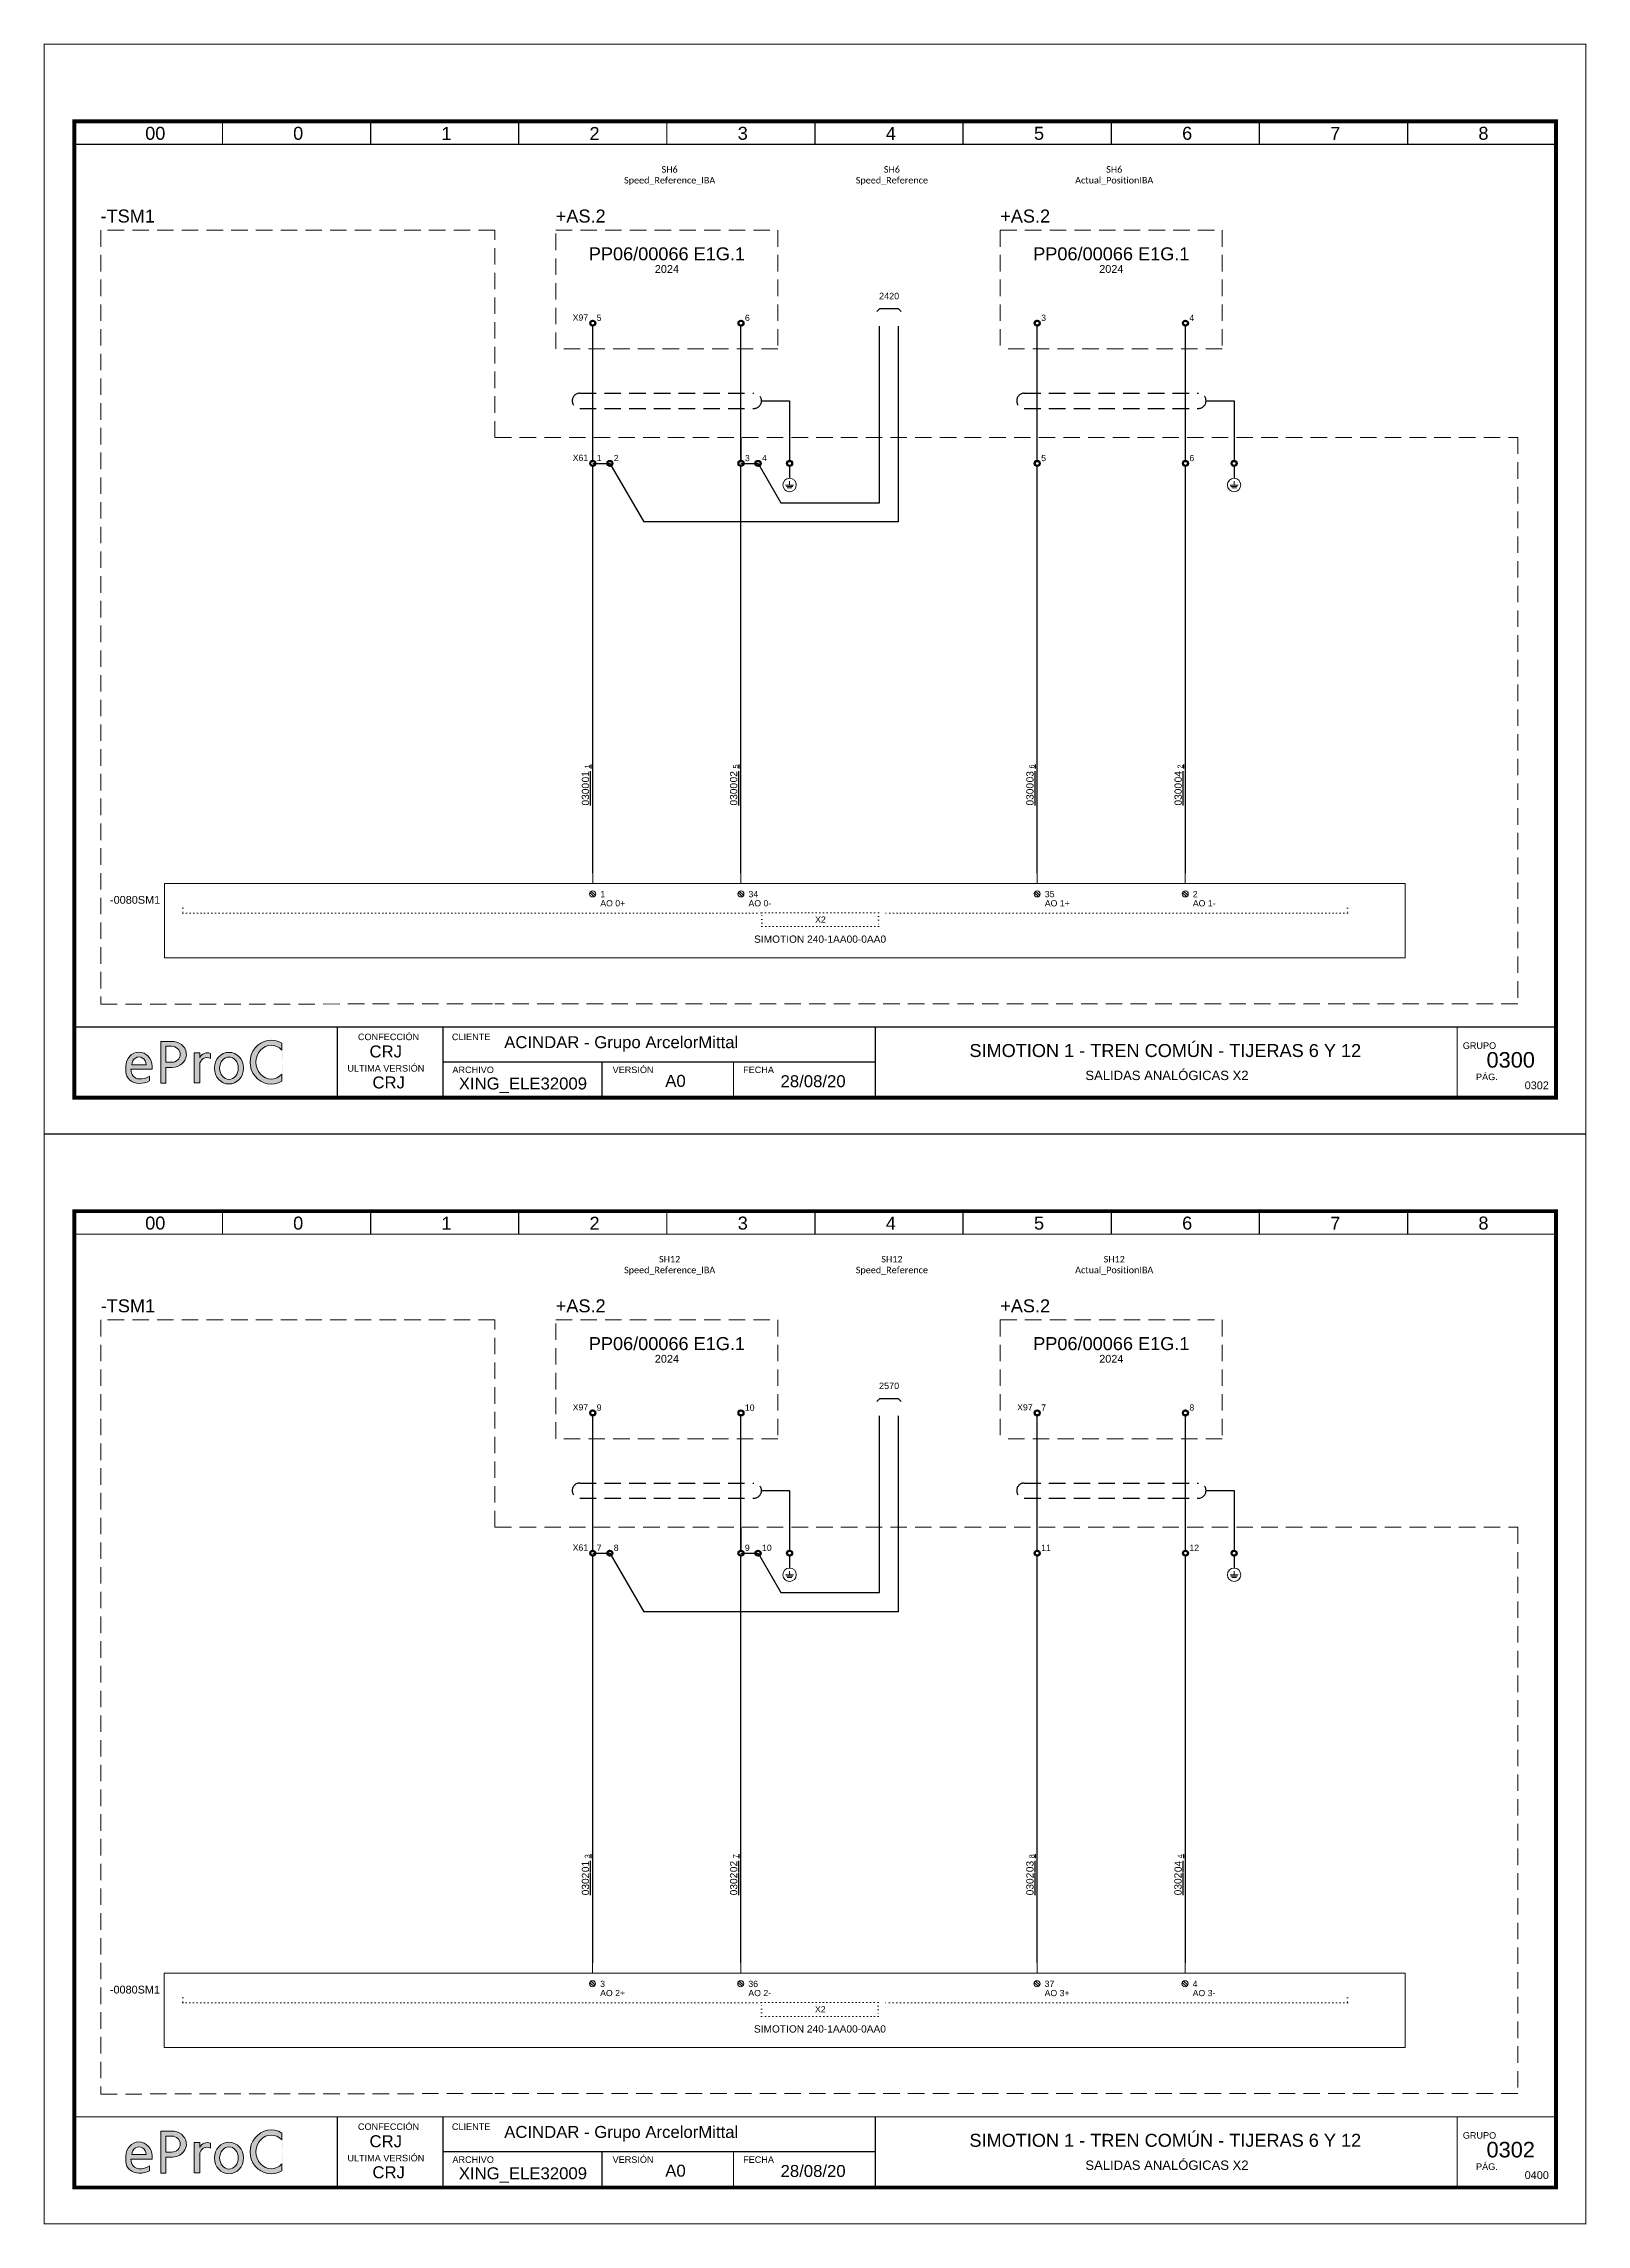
# Model space of a CAD drawing. Header units: millimetres. Extents: x 0 to 14510, y -7775 to 297.
# Drawn here: x 389.8 to 687, y -4218.9 to -3798.7 of the extents above; entities that cross this region are included whole.
import ezdxf
from ezdxf.enums import TextEntityAlignment as Align

# ---------------------------------------------------------------- set-up
doc = ezdxf.new("R2010")
doc.units = ezdxf.units.MM
doc.linetypes.add('ACAD_ISO07W100', pattern=[3, 0, -3])
doc.linetypes.add('HIDDEN2', pattern=[4.762499999999999, 3.175, -1.5875])
for name, color, linetype, lineweight in [('Cables eProC', 81, 'Continuous', 25), ('eProC - L2', 41, 'Continuous', 20), ('Referencias eProC', 61, 'Continuous', 25), ('Rótulo eProC', 222, 'Continuous', 25), ('Textos eProC', 41, 'Continuous', 25)]:
    doc.layers.add(name, color=color, linetype=linetype, lineweight=lineweight)
doc.layers.add('TEXTOS', color=150, linetype='Continuous')
doc.styles.get("Standard").update_dxf_attribs({"font": 'arial.ttf'})

# ---------------------------------------------------------------- blocks, each defined once
blk = doc.blocks.new('eProC - Rótulo')
at = {"layer": 'eProC - L2', "lineweight": 0}
h = blk.add_hatch(color=256, dxfattribs=at)
h.dxf.hatch_style = 1
edge = h.paths.add_edge_path()
edge.add_ellipse((18.25213672028826, -196.9261742999511), major_axis=(0, 2.69398394157768), ratio=0.9394639537380453, start_angle=270, end_angle=450)
edge.add_line((15.721235915227, -196.9261742999488), (15.721235915227, -198.0262406689194))
edge.add_ellipse((18.25213672028826, -198.0262406689176), major_axis=(-2.530900805061371, 0), ratio=0.8765219452336325, start_angle=0, end_angle=90.00000003045925)
edge.add_arc((18.27335383050047, -195.5607843947532), 4.683894425901206, 269.7404606443341, 295.7776069626162)
edge.add_line((20.31028205640587, -199.7785788889764), (20.29822599010674, -198.8274645321544))
edge.add_arc((18.53107238730183, -196.3659306924278), 3.030178328089625, 264.718299702173, 305.6748497988437, ccw=False)
edge.add_ellipse((18.25213672028826, -197.5293953656246), major_axis=(0, -1.853847971147125), ratio=0.8438195784126398, start_angle=270, end_angle=360, ccw=False)
edge.add_line((16.68782350683375, -197.5293953656246), (20.78303752534953, -197.5293953656246))
edge.add_line((20.78303752534953, -197.5293953656246), (20.78303752534964, -196.9261742999511))
edge = h.paths.add_edge_path(flags=16)
edge.add_line((19.61407906036493, -196.6747056132363), (16.8901943802116, -196.6747056132363))
edge.add_ellipse((18.25213672028826, -196.6524970348587), major_axis=(0, 1.493762606582783), ratio=0.9118536529786326, start_angle=269.14812120263406, end_angle=450.85187879736594, ccw=False)
edge = h.paths.add_edge_path()
edge.add_ellipse((24.53606879678694, -194.6480166949741), major_axis=(2.859551306712874, 0), ratio=0.8879042817777737, start_angle=271.7431843167558, end_angle=440.0131197538371)
edge.add_line((25.03197981647497, -192.1474811884746), (22.43893209419025, -192.1474811884746))
edge.add_line((22.43893209419025, -192.1474811884746), (22.43893209419025, -197.188480772912))
edge.add_line((22.43893209419025, -197.188480772912), (22.43893209419025, -200.2321034925712))
edge.add_line((22.43893209419025, -200.2321034925712), (23.45480529619465, -200.2321034925712))
edge.add_line((23.45480529619465, -200.2321034925712), (23.45480529619465, -197.1858495332467))
edge.add_line((23.45480529619465, -197.1858495332467), (24.62305523908697, -197.1858495332467))
edge = h.paths.add_edge_path(flags=16)
edge.add_line((23.45480529619465, -196.1897923405218), (23.45480529619465, -193.1062410494224))
edge.add_line((23.45480529619465, -193.1062410494224), (24.53606879676522, -193.1062410494224))
edge.add_ellipse((24.53606879678694, -194.6480166949741), major_axis=(1.681458667494562, 0), ratio=0.9169274721736568, start_angle=270, end_angle=450, ccw=False)
edge.add_line((24.53606879683048, -196.1897923405218), (23.45480529619465, -196.1897923405218))
h.paths.add_polyline_path([(28.88337502731326, -200.1686943225809), (29.96274090268548, -200.1686943225809), (29.96274090268548, -196.6621550902314, -0.5790308252155739), (32.03007794970472, -195.4418327159001), (32.03007794970472, -194.4851599634876, 0.4270023526849942), (29.96274090268548, -195.3092403231453), (29.96274090268548, -194.3667890582274), (28.88337502731326, -194.3667890582274)])
edge = h.paths.add_edge_path()
edge.add_ellipse((35.59266709558801, -197.314602608275), major_axis=(0, 3.050109259531877), ratio=0.9167500623092966, start_angle=0, end_angle=360)
edge = h.paths.add_edge_path(flags=16)
edge.add_ellipse((35.59266709558801, -197.314602608275), major_axis=(0, 2.152249407964542), ratio=0.8331707360348017, start_angle=0, end_angle=360)
edge = h.paths.add_edge_path()
edge.add_ellipse((43.71944930917152, -196.1511172593932), major_axis=(0, -3.250497670981453), ratio=0.9018554990975474, start_angle=135.331656941236, end_angle=404.668343058764, ccw=False)
edge.add_line((45.78028465666421, -193.8394023104156), (45.78028465666421, -192.5089534251097))
edge.add_ellipse((43.71944930917152, -196.1511172593932), major_axis=(0, -4.224315765563161), ratio=0.963019127378297, start_angle=149.5633998648684, end_angle=390.4366001351317)
edge.add_line((45.78028465666421, -199.7932810936768), (45.78028465666421, -198.4628322083709))
at = {"layer": 'eProC - L2', "lineweight": 5, "const_width": 0.233}
for points in [[(0, 0), (297, 0), (297, -210.0000000000002), (0, -210), (0, 0)], [(5.783499999999549, -189.4009999999998), (291.2164999999995, -189.4009999999998)], [(56.47486139750822, -202.9226231724861), (56.47486139750822, -189.3236231724859)], [(76.84365215121034, -202.9226231724861), (76.84365215121034, -189.3236231724859)], [(160.1370160879637, -203), (160.1370160879637, -189.4009999999998)], [(76.84365215121034, -196.123123172486), (160.1370160879637, -196.123123172486)], [(107.4632783138395, -202.9226231724861), (107.4632783138395, -196.123123172486)], [(132.7952386088173, -202.9226231724861), (132.7952386088173, -196.123123172486)]]:
    blk.add_lwpolyline(points, dxfattribs=at)
at = {"layer": 'eProC - L2', "lineweight": 40, "const_width": 0.75}
blk.add_lwpolyline([(5.783499999999549, -203), (291.2505000000001, -203), (291.2850000000003, -14.87246776690426), (5.817999999999756, -14.87246776690426)], close=True, dxfattribs=at)
at = {"layer": 'eProC - L2', "lineweight": 5, "const_width": 0.233}
for points in [[(34.34049999999991, -19.30656616285751), (5.783499999999663, -19.30656616285751), (5.783499999999549, -14.87246776690426), (34.34049999999979, -14.87246776690426)], [(62.89750000000026, -19.30656616285751), (34.34050000000002, -19.30656616285751), (34.34049999999979, -14.87246776690426), (62.89750000000004, -14.87246776690426)], [(91.4375, -19.30656616285796), (62.88049999999976, -19.30656616285796), (62.88049999999976, -14.87246776690426), (91.4375, -14.87246776690426)], [(119.9608131526145, -19.30656616285796), (91.40381315261425, -19.30656616285796), (91.40381315261413, -14.87246776690472), (119.9608131526143, -14.87246776690472)], [(148.517813152615, -19.30656616285796), (119.9608131526147, -19.30656616285796), (119.9608131526143, -14.87246776690472), (148.5178131526145, -14.87246776690472)], [(177.0578131526145, -19.30656616285842), (148.5008131526142, -19.30656616285842), (148.5008131526142, -14.87246776690472), (177.0578131526145, -14.87246776690472)], [(205.581126305229, -19.30656616285751), (177.0241263052287, -19.30656616285751), (177.0241263052285, -14.87246776690426), (205.5811263052287, -14.87246776690426)], [(234.1381263052294, -19.30656616285751), (205.5811263052292, -19.30656616285751), (205.5811263052287, -14.87246776690426), (234.138126305229, -14.87246776690426)], [(262.6781263052289, -19.30656616285796), (234.1211263052287, -19.30656616285796), (234.1211263052287, -14.87246776690426), (262.6781263052289, -14.87246776690426)], [(291.2014394578434, -19.30656616285751), (262.6444394578432, -19.30656616285751), (262.644439457843, -14.87246776690426), (291.2014394578432, -14.87246776690426)]]:
    blk.add_lwpolyline(points, close=True, dxfattribs=at)
at = {"layer": 'eProC - L2', "lineweight": 0}
for points in [[(22.43893209419025, -197.188480772912), (22.43893209419025, -192.1474811884746), (25.03197981648179, -192.1474811884746)], [(23.45480529619465, -197.188480772912), (23.45480529619465, -200.2321034925712), (22.43893209419025, -200.2321034925712), (22.43893209419025, -192.1474811884746), (23.45480529619465, -192.1474811884746)], [(23.45480529619465, -193.1062410494224), (23.45480529619465, -196.1897923405218)], [(24.5360687967883, -193.1062410494224), (23.45480529619465, -193.1062410494224), (23.45480529619465, -196.1897923405218), (24.5360687967883, -196.1897923405218)], [(45.78028465666421, -192.5089534251097), (45.78028465666421, -193.8394023104156)], [(15.721235915227, -196.9261742999511), (15.721235915227, -198.0262406689176)], [(16.89019438021217, -196.6747056132363), (19.61407906036425, -196.6747056132363)], [(20.78303752534953, -197.5293953656246), (20.78303752534953, -196.9261742999511)], [(24.62305523906866, -197.1858495332467), (23.45480529619465, -197.1858495332467)], [(29.96274090268548, -196.6284768904829), (29.96274090268548, -200.1686943225809), (28.88337502731326, -200.1686943225809), (28.88337502731326, -194.3667890582274), (29.96274090268548, -194.3667890582274), (29.96274090268548, -195.3092403231431)], [(32.03007794970472, -195.4418327159001), (32.03007794970472, -194.4851599634871)], [(20.78303752534953, -197.5293953656246), (16.68782350683296, -197.5293953656246)], [(20.31028205640587, -199.7785788889755), (20.29822599010674, -198.8274645321535)], [(45.78028465666421, -198.4628322083713), (45.78028465666421, -199.7932810936768)]]:
    blk.add_lwpolyline(points, dxfattribs=at)
at = {"layer": 'eProC - L2', "lineweight": 0, "const_width": 0.233}
blk.add_lwpolyline([(272.2141748043123, -203), (272.2141748043123, -189.4009999999998)], dxfattribs=at)
at = {"layer": 'eProC - L2', "lineweight": 0}
for centre, radius, start, end in [((31.34663979589845, -196.6453159903344), 1.384001337398694, 60.40847701888465, 180.6971331110832), ((31.39091835090221, -195.8868887166072), 1.540574078083927, 65.48798580094844, 157.9783705209563), ((18.53107238730195, -196.3659306924278), 3.030178328089643, 264.7182996994936, 305.674849798842), ((18.27335383050047, -195.5607843947532), 4.683894425901305, 269.7404606254545, 295.7776069626336)]:
    blk.add_arc(centre, radius, start, end, dxfattribs=at)
for centre, major_axis, ratio, start_param, end_param in [((24.53606879678694, -194.6480166949741), (1.681458667494562, 0), 0.9169274721736568, 4.71238898038469, 7.853981633974483), ((24.53606879678694, -194.6480166949741), (2.859551306712874, 0), 0.8879042817777737, 4.742813286181207, 7.679677691676559), ((43.71944930917152, -196.1511172593932), (0, -4.224315765563161), 0.963019127378297, 2.610373768118795, 6.814404192650585), ((43.71944930917152, -196.1511172593932), (0, -3.250497670981453), 0.9018554990975474, 2.361982995804007, 7.062794964965373), ((18.25213672028826, -196.9261742999511), (0, 2.69398394157768), 0.9394639537380453, 4.71238898038469, 7.853981633974483), ((18.25213672028826, -196.6524970348587), (0, 1.493762606582783), 0.9118536529786326, 4.697520890542724, 7.868849723816449), ((18.25213672028826, -198.0262406689176), (-2.530900805061371, 0), 0.8765219452336325, 0, 1.570796327326511), ((18.25213672028826, -197.5293953656246), (0, -1.853847971147125), 0.8438195784126398, 4.71238898038469, 6.283185307179586)]:
    blk.add_ellipse(centre, major_axis=major_axis, ratio=ratio, start_param=start_param, end_param=end_param, dxfattribs=at)
for major_axis, ratio in [((0, 3.050109259531877), 0.9167500623092966), ((0, 2.152249407964542), 0.8331707360348017)]:
    blk.add_ellipse((35.59266709558801, -197.314602608275), major_axis=major_axis, ratio=ratio, dxfattribs=at)
at = {"layer": 'eProC - L2', "lineweight": 20, "char_height": 2.5, "attachment_point": 7}
for s, insert in [('{\\fArial|b0|i0|c0|p18;00}', (19.45209767577444, -18.45176193203861)), ('{\\fArial|b0|i0|c0|p18;0}', (47.95841082838848, -18.45176193204053)), ('{\\fArial|b0|i0|c0|p18;1}', (76.51541082838872, -18.45176193203906)), ('{\\fArial|b0|i0|c0|p18;2}', (105.0554108283887, -18.45176193203906)), ('{\\fArial|b0|i0|c0|p18;3}', (133.6124108283885, -18.45176193203906)), ('{\\fArial|b0|i0|c0|p18;4}', (162.1354108283886, -18.45176193203906)), ('{\\fArial|b0|i0|c0|p18;5}', (190.6924108283889, -18.45176193203906)), ('{\\fArial|b0|i0|c0|p18;6}', (219.2324108283888, -18.45176193203906)), ('{\\fArial|b0|i0|c0|p18;7}', (247.7714108283886, -18.45176193203906)), ('{\\fArial|b0|i0|c0|p18;8}', (276.3114108283885, -18.45176193203906))]:
    blk.add_mtext(s, dxfattribs=dict(at, insert=insert))
at = {"layer": 'eProC - L2', "attachment_point": 7}
for s, insert, char_height in [('{\\fArial|b0|i0|c0|p18;CONFECCIÓN }', (60.44413231986846, -191.9323770540059), 1.255239842187869), ('{\\fArial|b0|i0|c0|p18;CRJ}', (62.66984818896753, -195.2786288782686), 2.305149634601388), ('{\\fArial|b0|i0|c0|p18;CLIENTE}', (78.54848969712793, -191.9323770540059), 1.255239842187869), ('{\\fArial|b0|i0|c0|p18;ACINDAR - Grupo ArcelorMittal}', (88.62083612340257, -194.1530265221377), 2.305149634601388), ('{\\fArial|b0|i0|c0|p18;GRUPO}', (273.3085936568314, -193.6147217329662), 1.255239842187869), ('{\\fArial|b0|i0|c0|p18;ULTIMA VERSIÓN}', (58.41840193245116, -197.989487357172), 1.255239842187869), ('{\\fArial|b0|i0|c0|p18;ARCHIVO}', (78.64627760704661, -198.2800028847432), 1.255239842187869), ('{\\fArial|b0|i0|c0|p18;VERSIÓN}', (109.503126452717, -198.2800028847432), 1.255239842187869), ('{\\fArial|b0|i0|c0|p18;FECHA}', (134.6501022744314, -198.2800028847432), 1.255239842187869), ('{\\fArial|b0|i0|c0|p18;CRJ}', (63.23684171670493, -201.2539878171506), 2.305149634601388), ('{\\fArial|b0|i0|c0|p18;XING_ELE32009}', (79.87327899639467, -202.087657779754), 2.305149634601388), ('{\\fArial|b0|i0|c0|p18;A0}', (119.6550813409899, -200.9525265221378), 2.305149634601388), ('{\\fArial|b0|i0|c0|p18;28/08/20}', (141.867730192314, -201.0108573813513), 2.305149634601388), ('{\\fArial|b0|i0|c0|p18;PÁG.}', (275.8581421672325, -199.6374450480862), 1.255239842187869)]:
    blk.add_mtext(s, dxfattribs=dict(at, insert=insert, char_height=char_height))
at = {"layer": 'eProC - L2', "insert": (215.9882582192838, -192.6668423217829), "char_height": 2.5, "width": 89.0142959662885, "attachment_point": 2}
blk.add_mtext('{\\fArial|b0|i0|c0|p18;SIMOTION 1 - TREN COMÚN - TIJERAS 6 Y 12}', dxfattribs=at)
at = {"layer": 'eProC - L2'}
for tag, p in [('GR', (284.9388241817146, -193.1055635700077)), ('PG', (284.9388241817146, -198.932405996431))]:
    blk.add_attdef(tag, text='', height=3, dxfattribs=at).set_placement(p, align=Align.MIDDLE)
blk.add_attdef('DESCRIPCIÓN', text='', height=1.8, dxfattribs=at).set_placement((216.3124805672701, -199.6093158954159), align=Align.CENTER)
blk = doc.blocks.new('c240-ao0_1')
at = {"layer": 'eProC - L2'}
blk.add_lwpolyline([(0, 0), (285.3993131526131, 0), (285.3993131526131, -170.0944338371428), (0, -170.0944338371428)], close=True, dxfattribs=at)
for points in [[(256.3939237839822, -142.398420619621), (17.33208903761988, -142.3984206196237)], [(17.33208903761988, -156.7231341166125), (17.33208903761988, -142.3984206196237)], [(99.86512630522884, -140.440132560896), (99.86512630522884, -142.398420619621)], [(128.4221263052295, -140.440132560896), (128.4221263052295, -142.398420619621)], [(185.5021263052276, -140.440132560896), (185.5021263052276, -142.398420619621)], [(214.0254394578424, -140.440132560896), (214.0254394578424, -142.3984179075387)], [(256.3939237839822, -142.398420619621), (256.3939237839822, -156.7231341166107)], [(100.1594558671877, -144.9293858991959), (99.29380964490338, -144.2455713239824)], [(99.5063923824273, -143.9584108203653), (100.3895985538966, -144.6560968235181)], [(128.716446761031, -144.9293886112782), (127.8508005387466, -144.2455740360647)], [(128.0633832762705, -143.9584135324476), (128.9465894477398, -144.6560995356003)], [(185.7964513141069, -144.9293886112782), (184.9308050918225, -144.2455740360647)], [(185.1433878293465, -143.9584135324476), (186.0265940008157, -144.6560995356003)], [(214.3197644667216, -144.9293886112782), (213.4541182444373, -144.2455740360647)], [(213.6667009819612, -143.9584135324476), (214.5499071534305, -144.6560995356003)], [(17.33208903761988, -156.7231341166125), (256.3939237839822, -156.7231341166107)]]:
    blk.add_lwpolyline(points, dxfattribs=at)
at = {"layer": 'eProC - L2', "linetype": 'ACAD_ISO07W100', "ltscale": 0.2}
for points in [[(20.89215279845666, -147.1634680588832), (20.89215279845666, -148.1278432338931), (132.4220374803754, -148.1278432338931)], [(245.2830860607482, -147.1634680588832), (245.2830860607482, -148.1278432338931), (155.9150289305162, -148.1278432338931)]]:
    blk.add_lwpolyline(points, dxfattribs=at)
blk.add_lwpolyline([(132.4220374803754, -148.067599904809), (154.9079493906447, -148.067599904809), (154.9079493906447, -150.738107827261), (132.4220374803754, -150.738107827261)], close=True, dxfattribs=at)
at = {"layer": 'eProC - L2'}
for centre in [(99.84813537098671, -144.4336675004579), (128.40512626483, -144.4336702125402), (185.4851308179059, -144.4336702125402), (214.0084439705206, -144.4336702125402)]:
    blk.add_circle(centre, 0.5853692699507881, dxfattribs=at)
at = {"layer": 'eProC - L2', "char_height": 1.2, "attachment_point": 1}
for s, width, insert in [('AO 0+', 8.111269470558454, (101.3202280696514, -145.6293309166153)), ('1', 3.250252668158737, (101.3202280696514, -143.862658139843)), ('AO 0-', 8.854898205654308, (129.8772189634947, -145.6293336286976)), ('34', 3.250252668158737, (129.8772189634947, -143.8626608519253)), ('AO 1+', 6.067039200392855, (186.9572235165706, -145.6293336286976)), ('35', 3.250252668158737, (186.9572235165706, -143.8626608519253)), ('AO 1-', 10.73582007208461, (215.4805366691853, -145.6293336286976)), ('2', 3.250252668158737, (215.4805366691853, -143.8626608519253))]:
    blk.add_mtext_dynamic_manual_height_columns(s, width=width, gutter_width=7.5, heights=[0], dxfattribs=dict(at, insert=insert))
at = {"layer": 'eProC - L2'}
for tag, p in [('GXX1', (16.52262650177545, -144.0058911814467)), ('ID1', (16.52262650177545, -146.32201456447))]:
    blk.add_attdef(tag, text='', height=1.5, dxfattribs=at).set_placement(p, align=Align.RIGHT)
for tag, height, p in [('BYTE', 1.2, (143.7363716029267, -149.965238330682)), ('DESC1', 1.4, (143.66499343551, -153.8437915052054))]:
    blk.add_attdef(tag, text='', height=height, dxfattribs=at).set_placement(p, align=Align.CENTER)
blk = doc.blocks.new('eProC - Borne 2.0')
at = {"layer": 'Cables eProC'}
h = blk.add_hatch(dxfattribs=at)
h.set_pattern_fill('ANSI31', color=256, scale=0.0279171615287314)
h.set_pattern_definition([(45, (-2462.882078904184, -2995.577827000979), (-0.06267581517531662, 0.06267581517531662), [])])
edge = h.paths.add_edge_path()
edge.add_arc((0, -0.4535599239779913), 0.5742361460052544, 0, 360)
edge = h.paths.add_edge_path(flags=17)
edge.add_arc((2.775557561562891e-17, -0.4535599239779913), 0.3850599639098976, 0, 360)
for radius in [0.5742361460052052, 0.3850599639097176]:
    blk.add_circle((0, -0.4535599239779913), radius, dxfattribs=at)
blk = doc.blocks.new('eProC_B65_03')
at = {"layer": 'eProC - L2'}
for points in [[(-0.7639828629999101, -1.325780363934427), (0.7722713781604398, -1.325780363934427)], [(-0.607844248866968, -1.580543434206447), (0.6161327640274976, -1.580543434206447)], [(-0.4517056347340258, -1.835306504478467), (0.4599941498945554, -1.835306504478467)], [(0.004144257580264821, -1.325780363934427), (0.004144257580264821, -0.5892963774194868)]]:
    blk.add_lwpolyline(points, dxfattribs=at)
blk.add_circle((0, -1.295763512554913), 1.295763512554913, dxfattribs=at)
blk = doc.blocks.new('c240-ao2_3')
at = {"layer": 'eProC - L2'}
blk.add_lwpolyline([(0, 0), (285.3993131526131, 0), (285.3993131526131, -170.0944338371428), (0, -170.0944338371428)], close=True, dxfattribs=at)
for points in [[(256.3939237839822, -142.398420619621), (17.33208903761988, -142.3984206196237)], [(17.33208903761988, -156.7231341166125), (17.33208903761988, -142.3984206196237)], [(99.86512630522884, -140.440132560896), (99.86512630522884, -142.398420619621)], [(128.4221263052295, -140.440132560896), (128.4221263052295, -142.398420619621)], [(185.5021263052276, -140.440132560896), (185.5021263052276, -142.398420619621)], [(214.0254394578424, -140.440132560896), (214.0254394578424, -142.3984179075387)], [(256.3939237839822, -142.398420619621), (256.3939237839822, -156.7231341166107)], [(100.1594558671877, -144.9293858991959), (99.29380964490338, -144.2455713239824)], [(99.5063923824273, -143.9584108203653), (100.3895985538966, -144.6560968235181)], [(128.716446761031, -144.9293886112782), (127.8508005387466, -144.2455740360647)], [(128.0633832762705, -143.9584135324476), (128.9465894477398, -144.6560995356003)], [(185.7964513141069, -144.9293886112782), (184.9308050918225, -144.2455740360647)], [(185.1433878293465, -143.9584135324476), (186.0265940008157, -144.6560995356003)], [(214.3197644667216, -144.9293886112782), (213.4541182444373, -144.2455740360647)], [(213.6667009819612, -143.9584135324476), (214.5499071534305, -144.6560995356003)], [(17.33208903761988, -156.7231341166125), (256.3939237839822, -156.7231341166107)]]:
    blk.add_lwpolyline(points, dxfattribs=at)
at = {"layer": 'eProC - L2', "linetype": 'ACAD_ISO07W100', "ltscale": 0.2}
for points in [[(20.89215279845666, -147.1634680588832), (20.89215279845666, -148.1278432338931), (132.4220374803754, -148.1278432338931)], [(245.2830860607482, -147.1634680588832), (245.2830860607482, -148.1278432338931), (155.9150289305162, -148.1278432338931)]]:
    blk.add_lwpolyline(points, dxfattribs=at)
blk.add_lwpolyline([(132.4220374803754, -148.067599904809), (154.9079493906447, -148.067599904809), (154.9079493906447, -150.738107827261), (132.4220374803754, -150.738107827261)], close=True, dxfattribs=at)
at = {"layer": 'eProC - L2'}
for centre in [(99.84813537098671, -144.4336675004579), (128.40512626483, -144.4336702125402), (185.4851308179059, -144.4336702125402), (214.0084439705206, -144.4336702125402)]:
    blk.add_circle(centre, 0.5853692699507881, dxfattribs=at)
at = {"layer": 'eProC - L2', "char_height": 1.2, "attachment_point": 1}
for s, width, insert in [('AO 2+', 8.111269470558454, (101.3202280696514, -145.6293309166153)), ('3', 3.250252668158737, (101.3202280696514, -143.862658139843)), ('AO 2-', 8.854898205654308, (129.8772189634947, -145.6293336286976)), ('36', 3.250252668158737, (129.8772189634947, -143.8626608519253)), ('AO 3+', 6.067039200392855, (186.9572235165706, -145.6293336286976)), ('37', 3.250252668158737, (186.9572235165706, -143.8626608519253)), ('AO 3-', 10.73582007208461, (215.4805366691853, -145.6293336286976)), ('4', 3.250252668158737, (215.4805366691853, -143.8626608519253))]:
    blk.add_mtext_dynamic_manual_height_columns(s, width=width, gutter_width=7.5, heights=[0], dxfattribs=dict(at, insert=insert))
at = {"layer": 'eProC - L2'}
for tag, p in [('GXX1', (16.52262650177545, -144.0058911814467)), ('ID1', (16.52262650177545, -146.32201456447))]:
    blk.add_attdef(tag, text='', height=1.5, dxfattribs=at).set_placement(p, align=Align.RIGHT)
for tag, height, p in [('BYTE', 1.2, (143.7363716029267, -149.965238330682)), ('DESC1', 1.4, (143.66499343551, -153.8437915052054))]:
    blk.add_attdef(tag, text='', height=height, dxfattribs=at).set_placement(p, align=Align.CENTER)

msp = doc.modelspace()

# ---------------------------------------------------------------- linework, layer by layer
at = {"layer": 'Cables eProC'}
for p, q in [((495.601247598001, -3879.001867778052), (495.601247598001, -3853.132182218644)), ((524.1582475980017, -3879.001867778052), (524.1582475980017, -3853.132182218644)), ((550.8600322409393, -3887.190305981779), (550.8600322409393, -3853.132182218644)), ((554.5364629550627, -3890.866736695902), (554.5364629550627, -3853.132182218644)), ((581.2382475979998, -3879.001867778052), (581.2382475979998, -3853.132182218644)), ((609.7952475980005, -3879.001867778052), (609.7952475980005, -3853.132182218644)), ((528.115580017246, -3867.524357417592), (533.5267418410572, -3867.524357417592)), ((533.5267418410572, -3867.524357417592), (533.5267418410572, -3879.001867778053)), ((613.7525800172448, -3867.524357417592), (619.163741841056, -3867.524357417592)), ((619.163741841056, -3867.524357417592), (619.163741841056, -3879.001867778052)), ((524.1582475980017, -3874.595655601381), (524.1582475980017, -3879.001867778052)), ((495.601247598001, -3879.576103924057), (498.892353785492, -3879.576103924057)), ((495.6012475980009, -3958.556017415068), (495.601247598001, -3880.150340070063)), ((498.892353785492, -3879.576103924058), (505.411003655638, -3890.866736695903)), ((524.1582475980017, -3879.576103924057), (527.4493537854928, -3879.576103924058)), ((524.1582475980016, -3958.556017415068), (524.1582475980017, -3880.150340070063)), ((527.4493537854928, -3879.576103924058), (531.8454153931823, -3887.19030598178)), ((533.5267418410572, -3880.150340070063), (533.5267418410572, -3882.444547377423)), ((581.2382475979997, -3958.556017415068), (581.2382475979998, -3880.150340070063)), ((609.7952475980004, -3958.556017415068), (609.7952475980005, -3880.150340070063)), ((619.163741841056, -3880.150340070064), (619.163741841056, -3882.444547377424)), ((554.5364629550627, -3890.866736695902), (505.411003655638, -3890.866736695903)), ((531.8454153931823, -3887.19030598178), (550.8600322409393, -3887.190305981781)), ((495.601247598001, -4089.001867778052), (495.601247598001, -4063.132182218644)), ((524.1582475980017, -4089.001867778052), (524.1582475980017, -4063.132182218644)), ((550.8600322409393, -4097.19030598178), (550.8600322409393, -4063.132182218644)), ((554.5364629550627, -4100.866736695902), (554.5364629550627, -4063.132182218644)), ((581.2382475979998, -4089.001867778052), (581.2382475979998, -4063.132182218644)), ((609.7952475980005, -4089.001867778052), (609.7952475980005, -4063.132182218644)), ((528.115580017246, -4077.524357417592), (533.5267418410572, -4077.524357417592)), ((533.5267418410572, -4077.524357417592), (533.5267418410572, -4089.001867778053)), ((613.7525800172448, -4077.524357417592), (619.163741841056, -4077.524357417592)), ((619.163741841056, -4077.524357417592), (619.163741841056, -4089.001867778052)), ((524.1582475980017, -4084.595655601381), (524.1582475980017, -4089.001867778052)), ((495.6012475980008, -4089.576103924057), (498.8923537854919, -4089.576103924057)), ((495.6012475980009, -4168.556017415069), (495.601247598001, -4090.150340070063)), ((498.8923537854919, -4089.576103924058), (505.4110036556379, -4100.866736695903)), ((524.1582475980016, -4089.576103924057), (527.4493537854927, -4089.576103924058)), ((524.1582475980016, -4168.556017415069), (524.1582475980017, -4090.150340070063)), ((527.4493537854927, -4089.576103924058), (531.8454153931822, -4097.19030598178)), ((533.5267418410572, -4090.150340070063), (533.5267418410572, -4092.444547377423)), ((581.2382475979997, -4168.556017415069), (581.2382475979998, -4090.150340070063)), ((609.7952475980004, -4168.556017415069), (609.7952475980005, -4090.150340070063)), ((619.163741841056, -4090.150340070064), (619.163741841056, -4092.444547377424)), ((531.8454153931822, -4097.19030598178), (550.8600322409392, -4097.190305981781)), ((554.5364629550626, -4100.866736695902), (505.4110036556378, -4100.866736695903))]:
    msp.add_line(p, q, dxfattribs=at)
at = {"layer": 'Cables eProC', "linetype": 'HIDDEN2'}
for p, q in [((493.101247598001, -3866.067024998348), (526.6582475980017, -3866.067024998348)), ((578.7382475979998, -3866.067024998347), (612.2952475980005, -3866.067024998347)), ((493.101247598001, -3868.981689836836), (526.6582475980017, -3868.981689836837)), ((578.7382475979998, -3868.981689836835), (612.2952475980005, -3868.981689836836)), ((493.101247598001, -4076.067024998348), (526.6582475980017, -4076.067024998348)), ((578.7382475979998, -4076.067024998347), (612.2952475980005, -4076.067024998347)), ((493.101247598001, -4078.981689836836), (526.6582475980017, -4078.981689836837)), ((578.7382475979998, -4078.981689836835), (612.2952475980005, -4078.981689836836))]:
    msp.add_line(p, q, dxfattribs=at)
for centre, start, end in [((493.101247598001, -3867.524357417592), 90, 270), ((526.6582475980017, -3867.524357417592), 270, 90), ((578.7382475979998, -3867.524357417592), 90, 270), ((612.2952475980005, -3867.524357417592), 270, 90), ((493.101247598001, -4077.524357417592), 90, 270), ((526.6582475980017, -4077.524357417592), 270, 90), ((578.7382475979998, -4077.524357417592), 90, 270), ((612.2952475980005, -4077.524357417592), 270, 90)]:
    msp.add_arc(centre, 1.457332419244267, start, end, dxfattribs=at)
at = {"layer": 'eProC - L2', "linetype": 'HIDDEN2'}
for p, q in [((531.2889975980012, -3834.64753634061), (531.2889975980014, -3857.538394395315)), ((574.1074975980008, -3834.647536340609), (574.1074975980008, -3857.538394395314)), ((616.8926239032309, -3834.647536340609), (616.8926239032309, -3857.538394395314)), ((531.2889975980012, -4044.64753634061), (531.2889975980014, -4067.538394395315)), ((574.1074975980008, -4044.647536340609), (574.1074975980008, -4067.538394395314)), ((616.8926239032309, -4044.647536340609), (616.8926239032309, -4067.538394395314))]:
    msp.add_line(p, q, dxfattribs=at)
for points in [[(400.8030693987001, -3834.64753634061), (400.8030693987001, -3948.998998499968), (400.8030693987001, -3983.812077282757), (473.0999189901557, -3983.722989919948), (476.750385258339, -3983.722989919948)], [(476.7503852583391, -3874.595655601381), (476.7503852583392, -3834.64753634061), (400.8030693987001, -3834.64753634061)], [(488.4704975980016, -3834.64753634061), (531.2889975980012, -3834.64753634061)], [(531.2889975980012, -3857.538394395315), (488.4704975980013, -3857.538394395315), (488.4704975980016, -3834.64753634061)], [(574.1074975980008, -3834.647536340609), (616.8926239032309, -3834.647536340614)], [(616.8926239032309, -3857.538394395318), (574.1074975980008, -3857.538394395314)], [(476.7503852583392, -3874.595655601381), (673.8112172843316, -3874.595655601381), (673.8112172843316, -3983.722989919948), (476.750385258339, -3983.722989919948)], [(400.8030693987001, -4044.64753634061), (400.8030693987001, -4158.998998499968), (400.8030693987001, -4193.812077282757), (473.0999189901557, -4193.722989919948), (476.750385258339, -4193.722989919948)], [(476.7503852583391, -4084.595655601381), (476.7503852583392, -4044.64753634061), (400.8030693987001, -4044.64753634061)], [(488.4704975980016, -4044.64753634061), (531.2889975980012, -4044.64753634061)], [(531.2889975980012, -4067.538394395315), (488.4704975980013, -4067.538394395315), (488.4704975980016, -4044.64753634061)], [(574.1074975980008, -4044.647536340609), (616.8926239032309, -4044.647536340614)], [(616.8926239032309, -4067.538394395318), (574.1074975980008, -4067.538394395314)], [(476.7503852583392, -4084.595655601381), (673.8112172843316, -4084.595655601381), (673.8112172843316, -4193.722989919948), (476.750385258339, -4193.722989919948)]]:
    msp.add_lwpolyline(points, dxfattribs=at)
at = {"layer": 'Referencias eProC'}
for p, q in [((550.8600322409392, -3849.828998135656), (550.3600322409392, -3850.328998135656)), ((554.5364629550627, -3849.828998135656), (550.8600322409392, -3849.828998135656)), ((554.5364629550627, -3849.828998135656), (555.0364629550627, -3850.328998135656)), ((550.8600322409392, -4059.828998135656), (550.3600322409392, -4060.328998135656)), ((554.5364629550627, -4059.828998135656), (550.8600322409392, -4059.828998135656)), ((554.5364629550627, -4059.828998135656), (555.0364629550627, -4060.328998135656))]:
    msp.add_line(p, q, dxfattribs=at)

# ---------------------------------------------------------------- block references
for p in [(495.601247598001, -3852.104386148661), (524.1582475980017, -3852.104386148661), (581.2382475979998, -3852.104386148661), (609.7952475980005, -3852.104386148661), (495.601247598001, -3879.122544000079), (498.892353785492, -3879.122544000079), (524.1582475980017, -3879.122544000079), (527.4493537854928, -3879.122544000079), (533.5267418410572, -3879.12254400008), (581.2382475979998, -3879.122544000079), (609.7952475980005, -3879.122544000079), (619.163741841056, -3879.12254400008), (495.601247598001, -4062.104386148661), (524.1582475980017, -4062.104386148661), (581.2382475979998, -4062.104386148661), (609.7952475980005, -4062.104386148661), (495.601247598001, -4089.122544000079), (498.892353785492, -4089.122544000079), (524.1582475980017, -4089.122544000079), (527.4493537854928, -4089.122544000079), (533.5267418410572, -4089.12254400008), (581.2382475979998, -4089.122544000079), (609.7952475980005, -4089.122544000079), (619.163741841056, -4089.12254400008)]:
    msp.add_blockref('eProC - Borne 2.0', p)
at = {"layer": 'Cables eProC'}
ref = msp.add_blockref('eProC - Rótulo', (389.9189344453866, -3798.809318691315), dxfattribs=at)
ref.add_attrib('HOJA', '0300', dxfattribs={"layer": 'Rótulo eProC', "color": 6, "height": 3}).set_placement((672.4602163965305, -3994.517450838219), align=Align.MIDDLE)
ref.add_attrib('SIG', '0302', dxfattribs={"layer": 'Rótulo eProC', "color": 6, "height": 1.5}).set_placement((679.8076737603974, -4000.180952250078), align=Align.RIGHT)
ref.add_attrib('DESCRIPCIÓN', 'SALIDAS ANALÓGICAS X2', dxfattribs={"layer": 'Rótulo eProC', "color": 6, "height": 1.8}).set_placement((606.2314150126572, -3998.418634586731), align=Align.CENTER)
ref = msp.add_blockref('eProC - Rótulo', (389.9189344453866, -4008.809318691315), dxfattribs=at)
ref.add_attrib('HOJA', '0302', dxfattribs={"layer": 'Rótulo eProC', "color": 6, "height": 3}).set_placement((672.4602163965305, -4204.517450838219), align=Align.MIDDLE)
ref.add_attrib('SIG', '0400', dxfattribs={"layer": 'Rótulo eProC', "color": 6, "height": 1.5}).set_placement((679.8076737603974, -4210.180952250078), align=Align.RIGHT)
ref.add_attrib('DESCRIPCIÓN', 'SALIDAS ANALÓGICAS X2', dxfattribs={"layer": 'Rótulo eProC', "color": 6, "height": 1.8}).set_placement((606.2314150126572, -4208.418634586731), align=Align.CENTER)
ref = msp.add_blockref('c240-ao2_3', (395.7024344453862, -4028.115884854172), dxfattribs=at)
ref.add_attrib('ID1', '-0080SM1', dxfattribs={"layer": 'eProC - L2', "height": 1.5}).set_placement((412.2250609471616, -4174.437899418643), align=Align.RIGHT)
ref.add_attrib('DESC1', 'SIMOTION 240-1AA00-0AA0', dxfattribs={"layer": 'eProC - L2', "height": 1.4}).set_placement((539.3674278808962, -4181.959676359378), align=Align.CENTER)
ref.add_attrib('BYTE', 'X2', dxfattribs={"layer": 'eProC - L2', "height": 1.2}).set_placement((539.4388060483129, -4178.081123184855), align=Align.CENTER)
at = {"layer": 'eProC - L2', "color": 4}
for p in [(533.5267418410572, -3882.444547377423), (619.163741841056, -3882.444547377424), (533.5267418410572, -4092.444547377423), (619.163741841056, -4092.444547377424)]:
    msp.add_blockref('eProC_B65_03', p, dxfattribs=at)
at = {"layer": 'TEXTOS'}
ref = msp.add_blockref('c240-ao0_1', (395.7361584401564, -3818.115884854172), dxfattribs=at)
ref.add_attrib('ID1', '-0080SM1', dxfattribs={"layer": 'eProC - L2', "height": 1.5}).set_placement((412.2587849419318, -3964.437899418642), align=Align.RIGHT)
ref.add_attrib('DESC1', 'SIMOTION 240-1AA00-0AA0', dxfattribs={"layer": 'eProC - L2', "height": 1.4}).set_placement((539.4011518756664, -3971.959676359378), align=Align.CENTER)
ref.add_attrib('BYTE', 'X2', dxfattribs={"layer": 'eProC - L2', "height": 1.2}).set_placement((539.4725300430831, -3968.081123184854), align=Align.CENTER)

# ---------------------------------------------------------------- texts
at = {"layer": 'Cables eProC', "attachment_point": 1, "rotation": 90}
for s, insert, char_height in [('{\\L01}', (493.4893733366652, -3941.055575879484), 1.4), ('{\\L0300}', (493.4893733366652, -3945.51121519992), 1.4), ('{\\L1}', (494.0724804208975, -3938.380432495302), 1), ('{\\L02}', (522.0463733366659, -3941.055575879484), 1.4), ('{\\L0300}', (522.0463733366659, -3945.51121519992), 1.4), ('{\\L5}', (522.6294804208982, -3938.380432495302), 1), ('{\\L03}', (579.126373336664, -3941.055575879484), 1.4), ('{\\L0300}', (579.126373336664, -3945.51121519992), 1.4), ('{\\L6}', (579.7094804208963, -3938.380432495302), 1), ('{\\L04}', (607.6833733366647, -3941.055575879484), 1.4), ('{\\L0300}', (607.6833733366647, -3945.51121519992), 1.4), ('{\\L2}', (608.266480420897, -3938.380432495302), 1), ('{\\L3}', (494.0724804208975, -4148.380432495302), 1), ('{\\L7}', (522.6294804208982, -4148.380432495302), 1), ('{\\L8}', (579.7094804208963, -4148.380432495302), 1), ('{\\L4}', (608.266480420897, -4148.380432495302), 1), ('{\\L01}', (493.4893733366652, -4151.055575879484), 1.4), ('{\\L0302}', (493.4893733366652, -4155.51121519992), 1.4), ('{\\L02}', (522.0463733366659, -4151.055575879484), 1.4), ('{\\L0302}', (522.0463733366659, -4155.511215199917), 1.4), ('{\\L03}', (579.126373336664, -4151.055575879484), 1.4), ('{\\L0302}', (579.126373336664, -4155.511215199917), 1.4), ('{\\L0302}', (607.6496864892787, -4155.511212487835), 1.4), ('{\\L04}', (607.6833733366647, -4151.055575879484), 1.4)]:
    msp.add_mtext_dynamic_manual_height_columns(s, width=4.535518463554467, gutter_width=12.5, heights=[0], dxfattribs=dict(at, insert=insert, char_height=char_height))
at = {"layer": 'Referencias eProC', "char_height": 1.25, "attachment_point": 8}
for s, insert in [('2420', (552.698247598001, -3847.9799537485)), ('2570', (552.698247598001, -4057.9799537485))]:
    msp.add_mtext_dynamic_manual_height_columns(s, width=5.680776734712708, gutter_width=12.5, heights=[0], dxfattribs=dict(at, insert=insert))
at = {"layer": 'Textos eProC'}
for s, width, heights, insert, char_height, attachment_point in [('{\\fCalibri|b0|i0|c0|p34;\\H0.83333x;SH6\\PSpeed_Reference_IBA}', 23.56232573777652, [0], (510.414505140471, -3822.308600675184), 1.5, 2), ('{\\fCalibri|b0|i0|c0|p34;\\H0.83333x;SH6\\PSpeed_Reference}', 23.56232573777652, [0], (553.2330051404706, -3822.308600675185), 1.5, 2), ('{\\fCalibri|b0|i0|c0|p34;\\H0.83333x;SH6^JActual_PositionIBA}', 23.56232573777652, [0], (596.0685051404712, -3822.308600675185), 1.5, 2), ('-TSM1', 18.31215520775731, [0], (400.7685693986999, -3833.20641938871), 2.5, 7), ('+AS.2', 18.31215520775731, [0], (488.4704975980016, -3833.206419388715), 2.5, 7), ('+AS.2', 18.31215520775731, [0], (574.1074975980008, -3833.206419388714), 2.5, 7), ('\\A1;PP06/00066 E1G.1', 46.48649114852742, [6.25520549590102], (509.8882475980017, -3837.951578282586), 2.5, 2), ('\\A1;PP06/00066 E1G.1', 46.48649114852742, [6.25520549590102], (595.5085607506162, -3837.951578282577), 2.5, 2), ('2024', 18.31215520775731, [0], (509.8882475980017, -3841.373631633049), 1.5, 2), ('2024', 18.31215520775731, [0], (595.5085607506162, -3841.37363163304), 1.5, 2), ('\\pxql;X97', 1.2, [1.790739130511867], (491.7319896006507, -3850.879211082872), 1.2, 1), ('\\pxql;5', 1.2, [3.421988905219479], (496.3582135363089, -3850.932815367112), 1.2, 1), ('\\pxql;6', 1.2, [3.421988905219479], (524.9152135363097, -3850.932815367112), 1.2, 1), ('\\pxql;3', 1.2, [3.421988905219479], (581.9952135363078, -3850.932815367112), 1.2, 1), ('\\pxql;4', 1.2, [3.421988905219479], (610.5522135363085, -3850.932815367112), 1.2, 1), ('\\pxql;X61', 1.2, [1.790739130511867], (491.7319896006507, -3877.897368934291), 1.2, 1), ('\\pxql;1', 1.2, [3.421988905219479], (496.3582135363089, -3877.950973218531), 1.2, 1), ('\\pxql;2', 1.2, [3.421988905219479], (499.6493197238, -3877.950973218531), 1.2, 1), ('\\pxql;3', 1.2, [3.421988905219479], (524.9152135363097, -3877.950973218531), 1.2, 1), ('\\pxql;4', 1.2, [3.421988905219479], (528.2063197238008, -3877.950973218531), 1.2, 1), ('\\pxql;5', 1.2, [3.421988905219479], (581.9952135363078, -3877.950973218531), 1.2, 1), ('\\pxql;6', 1.2, [3.421988905219479], (610.5522135363085, -3877.950973218531), 1.2, 1), ('{\\fCalibri|b0|i0|c0|p34;\\H0.83333x;SH12\\PSpeed_Reference_IBA}', 23.56232573777652, [0], (510.414505140471, -4032.308600675184), 1.5, 2), ('{\\fCalibri|b0|i0|c0|p34;\\H0.83333x;SH12^JSpeed_Reference}', 23.56232573777652, [0], (553.2330051404706, -4032.308600675185), 1.5, 2), ('{\\fCalibri|b0|i0|c0|p34;\\H0.83333x;SH12\\PActual_PositionIBA}', 23.56232573777652, [0], (596.0685051404712, -4032.308600675185), 1.5, 2), ('-TSM1', 18.31215520775731, [0], (400.8030693987005, -4043.20641938871), 2.5, 7), ('+AS.2', 18.31215520775731, [0], (488.4704975980016, -4043.206419388715), 2.5, 7), ('+AS.2', 18.31215520775731, [0], (574.1074975980008, -4043.206419388714), 2.5, 7), ('\\A1;PP06/00066 E1G.1', 46.48649114852742, [6.25520549590102], (509.8882475980017, -4047.951578282586), 2.5, 2), ('\\A1;PP06/00066 E1G.1', 46.48649114852742, [6.25520549590102], (595.5085607506162, -4047.951578282577), 2.5, 2), ('2024', 18.31215520775731, [0], (509.8882475980017, -4051.373631633049), 1.5, 2), ('2024', 18.31215520775731, [0], (595.5085607506162, -4051.37363163304), 1.5, 2), ('\\pxql;X97', 1.2, [1.790739130511867], (491.7319896006507, -4060.879211082872), 1.2, 1), ('\\pxql;9', 1.2, [3.421988905219479], (496.3582135363089, -4060.932815367112), 1.2, 1), ('\\pxql;10', 1.2, [3.421988905219479], (524.9152135363097, -4060.932815367112), 1.2, 1), ('\\pxql;X97', 1.2, [1.790739130511867], (577.3689896006503, -4060.879211082872), 1.2, 1), ('\\pxql;7', 1.2, [3.421988905219479], (581.9952135363078, -4060.932815367112), 1.2, 1), ('\\pxql;8', 1.2, [3.421988905219479], (610.5522135363085, -4060.932815367112), 1.2, 1), ('\\pxql;X61', 1.2, [1.790739130511867], (491.7319896006507, -4087.897368934291), 1.2, 1), ('\\pxql;7', 1.2, [3.421988905219479], (496.3582135363089, -4087.950973218531), 1.2, 1), ('\\pxql;8', 1.2, [3.421988905219479], (499.6493197238, -4087.950973218531), 1.2, 1), ('\\pxql;9', 1.2, [3.421988905219479], (524.9152135363097, -4087.950973218531), 1.2, 1), ('\\pxql;10', 1.2, [3.421988905219479], (528.2063197238008, -4087.950973218531), 1.2, 1), ('11', 1.2, [3.421988905219479], (581.9952135363078, -4087.950973218531), 1.2, 1), ('\\pxql;12', 1.2, [3.421988905219479], (610.5522135363085, -4087.950973218531), 1.2, 1)]:
    msp.add_mtext_dynamic_manual_height_columns(s, width=width, gutter_width=12.5, heights=heights, dxfattribs=dict(at, insert=insert, char_height=char_height, attachment_point=attachment_point))

doc.saveas('drawing.dxf')
